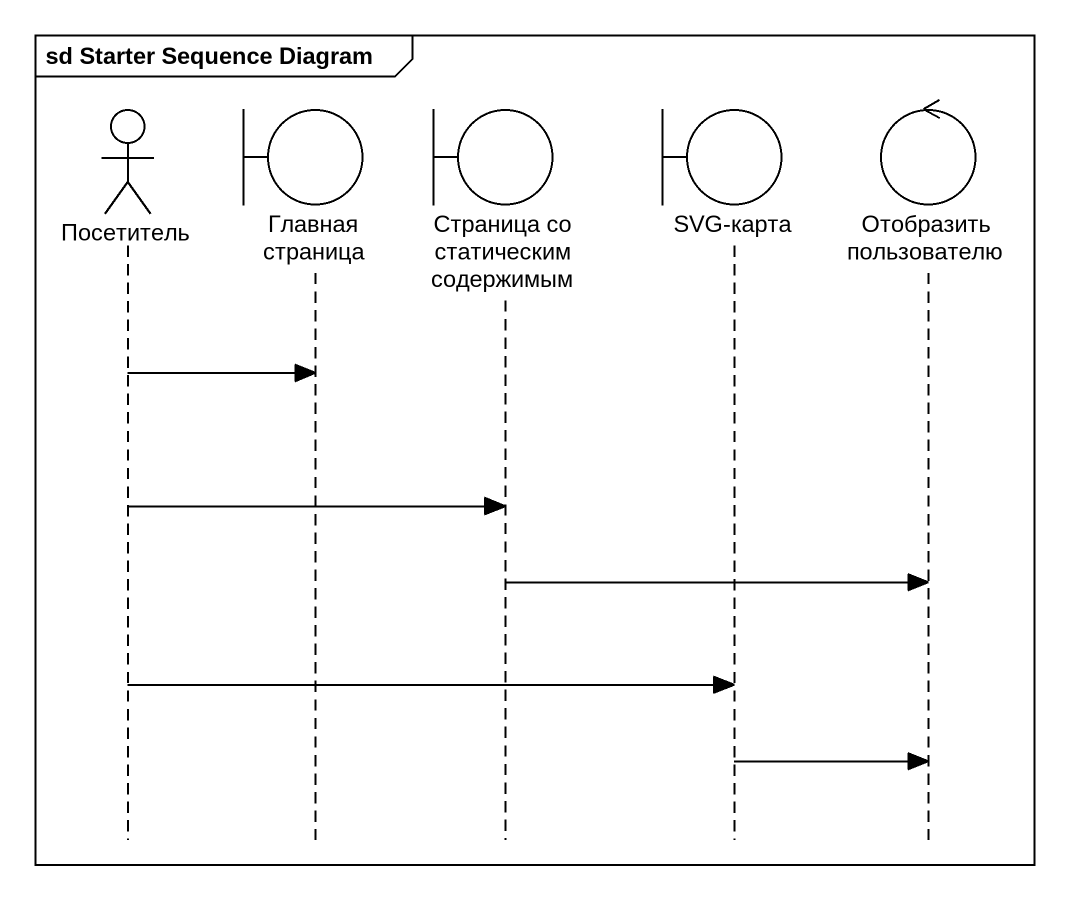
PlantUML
@startuml
mainframe sd Starter Sequence Diagram
hide footbox
actor Посетитель
boundary "Главная страница" as Главная_страница
boundary "Страница со статическим содержимым" as Страница_со_статическим
boundary "SVG-карта" as SVG_карта
control "Отобразить пользователю" as Отобразить_пользователю

Посетитель -> Главная_страница
Посетитель -> Страница_со_статическим
Страница_со_статическим -> Отобразить_пользователю
Посетитель -> SVG_карта
SVG_карта -> Отобразить_пользователю
@enduml
